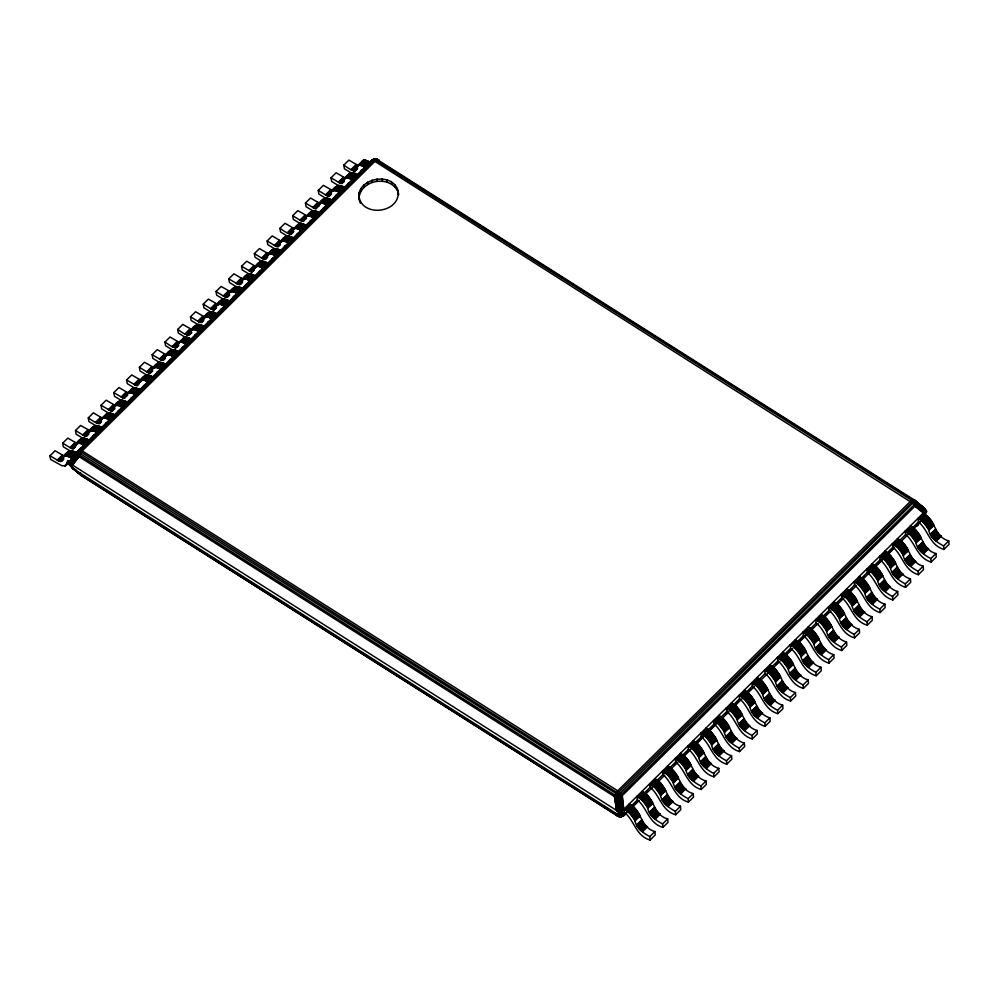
<?xml version="1.0" encoding="UTF-8"?>
<svg xmlns="http://www.w3.org/2000/svg" width="999" height="999" viewBox="0 0 999 999"><rect width="100%" height="100%" fill="white"/><g stroke="black" fill="none" stroke-linecap="round" stroke-linejoin="round"><path stroke-width="1.5" d="M619.13 816.57L623.226 816.008L624.762 814.772L624.3 812.824L621.94 814.01L621.74 816.558L617.045 815.634L81.768 475.824L69.343 464.66L71.079 460.239L78.359 450.449L371.678 160.402L374.662 158.991L378.846 160.015L374.35 159.028L371.128 160.876L372.964 159.49M621.74 816.558L620.217 816.67L619.917 814.185L616.683 810.564L615.933 796.777L619.005 793.83L619.08 791.832L912.936 501.261L914.709 500.249L925.461 509.552L926.622 511.8L924.787 515.347M360.377 203.147C349.613 178.272 397.327 168.307 398.564 194.755L397.177 188.411M359.303 199.163L359.24 192.67M398.251 192.395C398.951 213.112 362.637 217.407 358.978 196.803M626.985 812.574L623.089 816.083L618.556 816.383L618.768 814.347L621.94 814.01M71.553 466.521L69.343 464.66L71.079 464.547L78.909 449.962L82.23 450.874L617.744 790.833L622.215 795.704L623.826 809.277L621.016 814.073L621.89 816.483L624.762 814.772L623.863 813.211L622.926 816.158M925.673 511.076L926.535 510.926L913.673 499.637L915.758 501.835L914.984 506.143L622.215 795.704L617.557 796.777L79.421 455.132L78.034 455.294L71.079 464.547L72.69 465.159L78.971 456.605L78.746 454.12L80.931 450.187L373.701 160.627L373.901 159.503L376.298 158.991L914.709 500.249L912.749 499.762L910.514 501.273L617.744 790.833L614.485 796.578L616.683 810.564L614.485 796.578L78.971 456.605L77.335 452.572L78.909 449.962L71.591 459.528L74.388 456.693M622.215 795.704L623.401 809.752L620.004 794.992L620.342 793.044L915.234 500.736L913.111 503.471L914.984 506.143L923.338 513.049L926.622 511.8L912.749 499.762L375.112 159.041M156.169 375.449L156.88 372.39L158.804 372.028M232.829 299.625L233.529 296.578L235.452 296.216M335.027 198.539L335.739 195.492L338.311 195.329M347.802 185.901L348.514 182.854L350.437 182.492M372.44 159.815C375.661 158.204 380.644 159.316 375 161.301L82.23 450.874L78.971 456.605L72.178 464.872L78.034 455.294L79.795 449.887L372.565 160.315L375.212 158.966M914.322 500.324L912.749 499.762L915.546 502.347L914.185 504.807L621.415 794.38L620.829 796.228L622.464 811.138L619.23 796.59L617.02 794.105L80.17 453.596L77.41 452.847L78.034 455.294L71.641 464.672M70.479 463.673L69.256 463.786L78.909 449.962L77.41 452.847L78.446 452.46L80.17 453.596L77.472 453.921L69.343 464.66M359.565 195.042C363.998 179.083 389.76 175.974 397.49 190.784M915.546 502.347L925.399 511.913L915.621 504.657L914.185 504.807L915.758 501.835L913.673 499.637M106.206 414.585C107.792 411.238 112.288 413.549 114.535 414.96L109.428 420.017C107.168 418.593 102.685 416.296 101.099 419.642C101.423 428.621 90.597 419.018 88.274 417.882L93.382 412.824L102.098 418.044L96.99 423.101M182.854 338.773C184.44 335.427 188.948 337.737 191.184 339.148L186.076 344.205C183.828 342.782 179.333 340.472 177.747 343.831C178.084 352.797 167.258 343.206 164.935 342.07L170.042 337.013L179.458 342.507L174.35 347.565M297.839 225.05C299.425 221.703 303.921 224.013 306.169 225.424L301.061 230.482C298.801 229.058 294.318 226.748 292.732 230.107C293.057 239.086 282.23 229.483 279.907 228.346L285.015 223.289L294.443 228.783M361.713 161.875C363.299 158.516 367.807 160.827 370.042 162.25L364.935 167.295C362.687 165.884 358.191 163.574 356.606 166.92C356.943 175.899 346.104 166.309 343.793 165.16L348.901 160.115L358.316 165.609L353.209 170.667M71.079 460.239L77.647 451.386L79.795 449.887C78.921 450.899 76.786 454.07 78.609 454.707M919.829 522.065L916.77 525.886L918.343 523.276L917.532 523.076M917.656 524.725C920.091 518.706 915.146 529.545 919.729 522.19L913.448 529.17M80.02 448.576L82.155 447.839M92.795 435.951L94.293 435.114M105.569 423.314L107.705 422.565M118.344 410.676L120.479 409.94M131.119 398.039L132.617 397.202M143.893 385.402L146.666 384.865M169.443 360.127L171.578 359.39M182.218 347.49L184.353 346.753M194.992 334.865L197.128 334.116M207.78 322.227L209.266 321.391M220.554 309.59L222.04 308.753M246.104 284.315L248.227 283.579M258.878 271.678L261.014 270.941M271.653 259.041L273.152 258.204M284.428 246.403L285.926 245.567M297.202 233.778L299.338 233.029M309.977 221.141L310.914 220.342M322.752 208.504L324.887 207.767M361.076 170.592L363.211 169.855M192.233 329.87L182.817 324.375L177.71 329.433C180.457 331.231 191.221 340.159 190.797 330.594C193.331 325.174 199.276 322.415 203.958 326.511L198.851 331.568L194.48 329.62L191.146 330.145L197.215 324.55L192.208 329.583L197.927 324.425L192.932 329.47L198.651 324.425L193.669 329.483L199.45 324.525L194.48 329.62L200.399 324.775L195.429 329.882L201.411 325.162L196.466 330.282L202.485 325.662L197.44 330.744L203.222 326.061L198.139 331.131L203.958 326.511M915.883 503.184L914.185 504.807M625.536 813.136C623.913 816.208 620.092 817.819 617.045 815.634L616.583 813.698L72.64 468.331L81.768 475.824L617.732 815.971L620.217 816.67L618.768 814.347L616.583 813.698M917.432 524.787L916.77 525.886L919.729 522.102M619.08 791.832L614.485 796.578L617.557 796.777L621.415 794.38L619.23 796.59L621.016 814.073M70.205 464.51L77.472 453.921M72.065 458.991L78.359 450.449M917.332 525.412L919.942 521.903M77.335 452.572L70.217 461.738L78.034 451.123M81.369 474.063L80.894 475.062L87.338 478.546M102.16 418.519L106.431 414.061L101.361 419.043L107.792 412.999L102.785 418.032L108.491 412.874L103.509 417.919L109.216 412.874L104.246 417.932L110.015 412.987L105.045 418.069L110.964 413.224L106.006 418.331L111.988 413.611L107.03 418.731L113.062 414.11L108.004 419.193L113.786 414.51L108.716 419.58L114.535 414.96M295.929 226.761L298.064 224.525L292.994 229.508L299.425 223.464L294.418 228.496L300.137 223.339L295.142 228.384L300.861 223.339L295.879 228.396L301.648 223.439L296.678 228.534L302.597 223.689L297.64 228.796L303.621 224.063L298.664 229.196L304.695 224.575L299.638 229.658L305.419 224.975L300.349 230.045L306.169 225.424M49.95 455.781L55.057 450.736L64.473 456.231L59.366 461.288L49.95 455.781L50.587 459.44L62.138 465.834L65.759 465.559L67.77 460.564L71.566 461.476M70.504 451.148L63.362 446.803L62.725 443.156L67.832 438.099L77.248 443.593M84.003 438.948L76.136 434.178L75.499 430.519L80.607 425.462L90.747 431.143M101.049 405.244L106.169 400.187L115.584 405.694L110.464 410.739L101.049 405.244L101.698 408.903L108.829 413.236M113.824 392.607L118.943 387.55L128.359 393.057L123.239 398.114L113.824 392.607L114.473 396.266L122.328 401.049M126.598 379.97L131.718 374.912L141.134 380.419L136.014 385.477L126.598 379.97L127.248 383.628L134.39 387.974M147.165 375.337L140.022 370.991L139.373 367.332L144.493 362.287L154.633 367.969M152.16 354.695L157.268 349.65L166.683 355.144L161.576 360.202L152.16 354.695L152.797 358.354L160.652 363.137M198.976 325.237L191.121 320.454L190.484 316.795L195.592 311.738L205.007 317.245M211.039 312.15L203.896 307.817L203.259 304.158L208.366 299.101L218.506 304.795M223.813 299.513L216.671 295.18L216.034 291.521L221.141 286.463L231.281 292.158M228.808 278.883L233.916 273.826L243.331 279.333L238.224 284.39L228.808 278.883L229.445 282.542L237.3 287.325M241.583 266.246L246.691 261.201L256.106 266.696L250.999 271.753L241.583 266.246L242.22 269.905L249.363 274.25M262.849 262.05L254.995 257.267L254.358 253.609L259.465 248.564L268.881 254.058M267.133 240.984L272.24 235.926L280.956 241.146L275.849 246.204L267.133 240.984L267.782 244.63L275.637 249.413M301.186 224.151L293.331 219.368L292.682 215.709L297.802 210.652L307.942 216.333M305.457 203.072L310.577 198.014L319.992 203.521L314.872 208.566L305.457 203.072L306.106 206.731L313.961 211.513M326.024 198.426L318.881 194.093L318.231 190.434L323.351 185.377L333.491 191.071M331.019 177.797L336.126 172.74L345.542 178.247L340.434 183.304L331.019 177.797L331.656 181.456L339.51 186.239M57.218 460.202L62.325 455.144M62.725 443.156L69.992 447.564L75.1 442.507M75.499 430.519L82.767 434.927L87.875 429.87M95.542 422.29L100.649 417.245M108.317 409.652L113.424 404.607M121.091 397.028L126.199 391.97M133.866 384.39L138.973 379.333M139.373 367.332L146.641 371.753L151.748 366.695M159.415 359.116L164.523 354.058M172.19 346.478L177.298 341.421M184.965 333.841L190.072 328.783M190.484 316.795L197.74 321.203L202.859 316.159M203.259 304.158L210.514 308.566L215.634 303.521M216.034 291.521L223.289 295.941L228.409 290.884M236.076 283.304L241.184 278.246M248.851 270.667L253.958 265.609M254.358 253.609L261.626 258.029L266.733 252.972M274.4 245.392L279.508 240.334M287.175 232.755L292.282 227.697M292.682 215.709L299.95 220.117L305.057 215.072M312.724 207.48L317.832 202.435M318.231 190.434L325.499 194.855L330.607 189.798M338.274 182.218L343.381 177.16M351.049 169.58L356.156 164.523M57.855 460.589L62.962 455.544M69.992 447.564L70.629 447.964L75.737 442.907M82.767 434.927L83.404 435.327L88.511 430.269M96.179 422.689L101.286 417.632M108.953 410.052L114.061 404.995M121.728 397.415L126.848 392.357M134.503 384.777L139.623 379.72M146.641 371.753L147.278 372.14L152.397 367.095M160.052 359.503L165.172 354.458M172.839 346.878L177.947 341.82M185.614 334.24L190.722 329.183M197.74 321.203L198.389 321.603L203.496 316.546M210.514 308.566L211.164 308.966L216.271 303.908M223.289 295.941L223.938 296.328L229.046 291.271M236.713 283.691L241.82 278.634M249.488 271.054L254.595 266.009M261.626 258.029L262.262 258.416L267.37 253.371M275.037 245.791L280.145 240.734M287.812 233.154L292.919 228.097M299.95 220.117L300.587 220.517L305.694 215.459M313.361 207.879L318.481 202.822M325.499 194.855L326.136 195.242L331.256 190.185M338.911 182.605L344.031 177.547M351.698 169.967L356.805 164.922M58.666 461.014L63.774 455.956M70.629 447.964L71.441 448.376L76.548 443.319M83.404 435.327L84.216 435.739L89.323 430.681M109.765 410.464L114.873 405.407M122.54 397.827L127.647 392.782M135.315 385.189L140.422 380.144M147.278 372.14L148.089 372.565L153.197 367.507M160.864 359.927L165.971 354.87M173.639 347.29L178.746 342.232M186.413 334.653L191.533 329.595M198.389 321.603L199.188 322.015L204.308 316.958M211.164 308.966L211.963 309.378L217.083 304.32M223.938 296.328L224.75 296.74L229.857 291.696M237.525 284.103L242.632 279.058M250.299 271.478L255.407 266.421M262.262 258.416L263.074 258.841L268.182 253.783M288.624 233.566L293.731 228.509M300.587 220.517L301.398 220.929L306.506 215.871M314.173 208.292L319.28 203.234M326.136 195.242L326.948 195.654L332.055 190.609M339.722 183.017L344.83 177.972M352.497 170.392L357.605 165.335M180.819 340.796L177.747 343.831L184.44 337.187L179.433 342.22L185.152 337.063L180.157 342.108L185.876 337.063L180.894 342.12L186.676 337.163L181.706 342.245L187.612 337.412L182.655 342.52L188.636 337.787L183.691 342.919L189.71 338.299L184.665 343.381L190.447 338.698L185.364 343.768L191.184 339.148M358.653 164.897L356.606 166.92L363.299 160.29L358.291 165.31L364.011 160.152L359.016 165.21L364.735 160.152L359.752 165.222L365.522 160.265L360.564 165.347L366.471 160.514L361.513 165.609L367.495 160.889L362.55 166.009L368.569 161.401L363.524 166.483L369.305 161.801L364.223 166.87L370.042 162.25M71.441 448.376L72.14 448.651L76.224 444.605M84.216 435.739L84.915 436.014L89.011 431.968M97.69 423.376L102.797 418.331M148.089 372.565L148.801 372.839L151.86 369.805M187.125 334.927L191.209 330.881M199.188 322.015L199.9 322.29L203.983 318.244M211.963 309.378L212.675 309.653L217.782 304.608M224.75 296.74L225.449 297.028L230.557 291.97M263.074 258.841L263.773 259.116L267.869 255.07M275.849 246.204L276.548 246.478L281.656 241.421M289.323 233.841L293.419 229.795M301.398 220.929L302.098 221.204L307.217 216.146M326.948 195.654L327.647 195.929L330.719 192.907M59.366 461.288L63.162 458.441M72.14 448.651L75.936 445.804M84.915 436.014L89.735 432.155M98.414 423.564L101.486 420.529M110.464 410.739L114.261 407.892M123.239 398.114L127.035 395.267M136.014 385.477L141.858 380.607M148.801 372.839L152.585 369.992M161.576 360.202L165.359 357.355M175.075 347.752L178.134 344.717M187.849 335.115L190.909 332.08M199.9 322.29L204.708 318.431M212.675 309.653L216.458 306.805M225.449 297.028L229.246 294.181M238.224 284.39L242.02 281.543M250.999 271.753L253.771 269.917M263.773 259.116L268.594 255.257M276.548 246.478L280.344 243.631M290.047 234.028L293.119 230.994M302.098 221.204L305.894 218.356M314.872 208.566L319.692 204.708M327.647 195.929L331.443 193.094M340.434 183.304L344.218 180.457M353.933 170.854L356.993 167.82M60.09 461.476L63.749 458.491M72.865 448.838L75.499 446.865M85.639 436.201L88.274 434.228M99.001 423.613L101.049 421.603M111.189 410.926L114.848 407.954M123.963 398.289L127.622 395.317M136.751 385.664L139.373 383.691M149.525 373.027L152.148 371.054M162.3 360.389L164.935 358.416M175.662 347.802L178.721 344.767M188.436 335.164L191.496 332.13M200.624 322.477L203.259 320.517M213.399 309.84L216.034 307.879M226.174 297.202L228.808 295.242M238.948 284.578L242.607 281.593M251.723 271.94L254.358 269.967M264.498 259.303L267.133 257.33M277.272 246.666L279.907 244.693M290.647 234.078L293.706 231.044M302.822 221.391L306.481 218.419M315.597 208.754L319.255 205.782M328.384 196.116L331.006 194.156M341.159 183.491L343.781 181.518M354.52 170.904L357.58 167.869M60.677 461.526L63.237 459.453M86.226 436.251L88.786 434.178M99.513 423.564L101.561 421.541M111.788 410.989L114.336 408.903M150.112 373.077L152.66 371.004M162.887 360.439L165.434 358.366M201.211 322.527L203.759 320.454M213.986 309.902L216.546 307.817M226.761 297.265L229.32 295.18M239.535 284.628L242.095 282.542M265.085 259.353L267.645 257.28M277.859 246.716L280.419 244.643M291.146 234.028L293.194 232.005M328.971 196.179L331.518 194.093M341.745 183.541L344.293 181.456M355.032 170.841L357.068 168.831M61.189 461.476L63.686 459.265M112.288 410.926L114.785 408.716M176.623 347.565L178.671 345.542M189.748 334.603L191.783 332.58M227.273 297.202L229.77 294.992M240.047 284.565L242.545 282.355M291.608 233.841L293.644 231.818M355.482 170.654L357.53 168.631M156.668 372.764L158.716 370.741M233.329 296.953L235.364 294.93M335.527 195.866L337.575 193.843M76.211 452.872L70.38 457.492L75.462 452.422L69.68 457.105L74.738 452.023L68.706 456.643L73.664 451.511L67.682 456.243L72.64 451.136L66.721 455.969L71.691 450.886L65.922 455.844L70.892 450.774L65.185 455.831L70.167 450.786L64.46 455.931L69.468 450.911L63.399 456.506L66.721 455.969L71.091 457.929L76.211 452.872C69.88 447.102 62.65 454.957 61.651 461.276M88.986 440.234L83.154 444.855L88.237 439.785L82.455 444.468L87.512 439.385L81.481 444.006L86.438 438.873L80.457 443.606L85.415 438.499L79.495 443.331L84.465 438.249L78.696 443.206L83.666 438.149L77.959 443.194L82.942 438.149L77.235 443.306L82.243 438.274L76.174 443.868C78.659 438.524 84.515 436.376 88.986 440.234L83.866 445.292C78.521 440.397 75.4 445.005 73.451 448.888M86.738 436.201C87.537 431.106 92.058 428.559 96.653 432.654L101.761 427.597L103.009 428.396M127.31 402.322L121.491 406.943L126.561 401.873L120.779 406.556L125.837 401.473L119.818 406.094L124.763 400.974L118.781 405.694L123.739 400.587L117.82 405.432L122.79 400.349L117.02 405.307L122.003 400.237L116.284 405.282L121.279 400.237L115.559 405.394L120.567 400.374L114.498 405.969C116.995 400.611 122.84 398.476 127.31 402.322L122.203 407.38C118.344 403.971 112.55 404.857 112.75 410.739M152.859 377.06L147.04 381.68L152.123 376.611L146.341 381.293L151.386 376.211L145.367 380.819L150.312 375.699L144.331 380.419L149.288 375.324L143.381 380.157L148.339 375.075L142.57 380.032L147.552 374.962L141.833 380.007L146.828 374.962L141.109 380.119L146.116 375.1L140.047 380.694C142.545 375.337 148.389 373.201 152.859 377.06L147.752 382.105C142.395 377.21 139.273 381.83 137.338 385.714M150.624 373.014C151.411 367.932 155.944 365.384 160.527 369.468L165.634 364.423L166.883 365.209M178.409 351.785L172.59 356.406L177.672 351.336L171.89 356.019L176.935 350.936L170.916 355.557L175.861 350.424L169.88 355.157L174.837 350.05L168.931 354.882L173.888 349.8L168.119 354.757L173.102 349.687L167.382 354.745L172.377 349.7L166.658 354.845L171.666 349.825L165.597 355.419C168.094 350.075 173.938 347.927 178.409 351.785L173.302 356.843C168.719 352.747 164.198 355.294 163.399 360.389M216.733 313.873L210.914 318.494L215.996 313.424L210.215 318.107L215.26 313.024L209.241 317.645L214.186 312.525L208.217 317.245L213.174 312.138L207.255 316.983L212.225 311.9L206.443 316.845L211.426 311.788L205.707 316.833L210.702 311.788L204.982 316.945L209.99 311.913L203.921 317.507C206.418 312.163 212.263 310.027 216.733 313.873L211.626 318.931C207.043 314.847 202.522 317.382 201.723 322.477M229.508 301.236L223.689 305.856L228.771 300.786L222.989 305.469L228.047 300.387L222.015 305.007L226.96 299.887L220.991 304.608L225.949 299.5L220.03 304.345L225 299.263L219.218 304.22L224.201 299.151L218.481 304.195L223.476 299.151L217.757 304.308L222.765 299.275L216.696 304.882C219.193 299.525 225.037 297.39 229.508 301.236L224.4 306.293C219.817 302.21 215.297 304.745 214.498 309.84M227.722 297.015C227.535 291.134 233.316 290.247 237.175 293.656L242.295 288.599L243.544 289.398M255.07 275.974L249.238 280.594L254.32 275.524L248.539 280.207L253.596 275.125L247.565 279.732L252.51 274.613L246.541 279.333L251.498 274.238L245.579 279.071L250.549 273.988L244.78 278.946L249.75 273.876L244.043 278.921L249.026 273.876L243.319 279.033L248.326 274.013L242.245 279.608C244.743 274.25 250.599 272.115 255.07 275.974L249.95 281.019C246.091 277.61 240.309 278.509 240.497 284.378M267.844 263.336L262.013 267.957L267.095 262.887L261.313 267.57L266.371 262.487L260.339 267.095L265.297 261.975L259.315 266.708L264.273 261.601L258.354 266.433L263.324 261.351L257.555 266.308L262.525 261.238L256.818 266.296L261.8 261.238L256.094 266.396L261.101 261.376L255.032 266.97C257.517 261.613 263.374 259.478 267.844 263.336L262.725 268.381C257.38 263.499 254.258 268.107 252.31 271.99M280.619 250.699L274.787 255.319L279.87 250.25L274.088 254.932L279.146 249.85L273.114 254.47L278.072 249.338L272.09 254.071L277.048 248.963L271.129 253.796L276.099 248.714L270.329 253.671L275.299 248.601L269.593 253.659L274.575 248.614L268.868 253.758L273.876 248.739L267.807 254.333L271.129 253.796L275.512 255.756L280.619 250.699C273.788 244.58 267.52 253.684 265.597 259.303M293.394 238.062L287.575 242.682L292.645 237.612L286.863 242.295L291.92 237.213L285.889 241.833L290.846 236.701L284.865 241.433L289.822 236.326L283.903 241.159L288.873 236.076L283.104 241.034L288.074 235.976L282.367 241.021L287.35 235.976L281.643 241.134L286.651 236.101L280.582 241.696C283.067 236.351 288.923 234.203 293.394 238.062L288.286 243.119C283.691 239.023 279.171 241.571 278.371 246.666M331.718 200.15L325.899 204.77L330.981 199.7L325.199 204.383L330.244 199.3L324.225 203.921L329.171 198.801L323.189 203.521L328.147 198.414L322.24 203.259L327.197 198.177L321.428 203.134L326.411 198.064L320.691 203.109L325.686 198.064L319.967 203.222L324.975 198.189L318.906 203.796C321.403 198.439 327.247 196.303 331.718 200.15L326.611 205.207C321.253 200.312 318.132 204.932 316.196 208.816M329.47 196.116C330.269 191.021 334.802 188.486 339.385 192.57L344.493 187.512L345.741 188.312M66.933 463.049L68.968 461.026M64.635 466.021L70.829 459.852M65.235 465.846L70.629 460.514M65.759 465.559L71.329 460.064L69.743 460.964M623.826 809.277L923.338 513.049M630.469 804.732L625.362 809.789L624.113 809.003L624.587 812.549C634.465 820.404 635.714 835.888 650.099 840.034L655.207 834.977L654.907 831.543C640.109 827.547 641.982 809.927 629.22 803.945M643.244 792.095L638.136 797.152L636.887 796.365L637.362 799.912C647.24 807.766 648.488 823.251 662.874 827.397L667.981 822.352L667.682 818.905C652.884 814.909 654.757 797.289 641.995 791.308M656.018 779.47L650.911 784.515L649.662 783.728L650.137 787.274C660.014 795.129 661.263 810.614 675.649 814.759L680.769 809.714L680.456 806.268C665.659 802.272 667.532 784.652 654.77 778.671M668.793 766.832L663.686 771.877L662.437 771.091L662.911 774.637C672.789 782.504 674.038 797.976 688.423 802.135L693.543 797.077L693.231 793.631C678.433 789.635 680.307 772.027 667.544 766.033M681.568 754.195L676.46 759.252L675.212 758.453L675.686 762.012C685.564 769.867 686.812 785.339 701.198 789.497L706.318 784.44L706.006 780.993C691.221 776.997 693.081 759.39 680.319 753.396M694.342 741.558L689.235 746.615L687.986 745.816L688.461 749.375C698.338 757.23 699.587 772.702 713.985 776.86L719.093 771.802L718.781 768.356C703.995 764.372 705.856 746.753 693.094 740.759M707.117 728.92L702.01 733.978L700.761 733.179L701.236 736.738C711.113 744.592 712.362 760.064 726.76 764.223L731.867 759.165L731.555 755.719C716.77 751.735 718.643 734.115 705.868 728.134M719.892 716.283L714.784 721.34L713.536 720.541L714.01 724.1C723.9 731.955 725.137 747.439 739.535 751.585L744.642 746.528L744.33 743.094C729.545 739.098 731.418 721.478 718.643 715.496M732.667 703.646L727.559 708.703L726.31 707.916L726.785 711.463C736.675 719.317 737.911 734.802 752.309 738.948L757.417 733.89L757.105 730.456C742.319 726.46 744.193 708.84 731.418 702.859M745.454 691.008L740.334 696.066L739.085 695.279L739.56 698.825C749.45 706.68 750.686 722.165 765.084 726.31L770.192 721.266L769.892 717.819C755.094 713.823 756.967 696.203 744.193 690.222M758.229 678.383L753.109 683.428L751.86 682.642L752.334 686.188C762.225 694.043 763.461 709.527 777.859 713.673L782.966 708.628L782.667 705.182C767.869 701.186 769.742 683.566 756.98 677.584M771.003 665.746L765.883 670.791L764.635 670.004L765.109 673.551C774.999 681.418 776.235 696.89 790.634 701.048L795.741 695.991L795.441 692.544C780.644 688.548 782.517 670.941 769.754 664.947M783.778 653.109L778.671 658.166L777.409 657.367L777.884 660.926C787.774 668.781 789.01 684.253 803.408 688.411L808.516 683.353L808.216 679.907C793.418 675.911 795.291 658.304 782.529 652.31M796.553 640.471L791.445 645.529L790.197 644.73L790.659 648.289C800.549 656.143 801.785 671.615 816.183 675.774L821.29 670.716L820.991 667.27C806.193 663.286 808.066 645.666 795.304 639.672M809.327 627.834L804.22 632.891L802.971 632.092L803.446 635.651C813.323 643.506 814.56 658.978 828.958 663.136L834.065 658.079L833.765 654.632C818.968 650.649 820.841 633.029 808.079 627.047M822.102 615.197L816.995 620.254L815.746 619.455L816.22 623.014C826.098 630.869 827.347 646.353 841.732 650.499L846.84 645.441L846.54 642.007C831.742 638.011 833.616 620.391 820.853 614.41M834.877 602.559L829.769 607.617L828.521 606.83L828.995 610.377C838.873 618.231 840.122 633.716 854.507 637.861L859.627 632.804L859.315 629.37C844.517 625.374 846.39 607.754 833.628 601.773M847.651 589.922L842.544 594.979L841.295 594.193L841.77 597.739C851.648 605.594 852.896 621.078 867.282 625.224L872.402 620.179L872.09 616.733C857.292 612.737 859.165 595.117 846.403 589.135M860.426 577.297L855.319 582.342L854.07 581.555L854.545 585.102C864.422 592.956 865.671 608.441 880.057 612.587L885.176 607.542L884.864 604.095C870.079 600.099 871.94 582.479 859.177 576.498M873.201 564.66L868.094 569.705L866.845 568.918L867.319 572.464C877.197 580.332 878.446 595.804 892.831 599.962L897.951 594.904L897.639 591.458C882.854 587.462 884.714 569.855 871.952 563.861M885.976 552.022L880.868 557.08L879.62 556.281L880.094 559.84C889.972 567.694 891.22 583.166 905.618 587.325L910.726 582.267L910.414 578.821C895.628 574.825 897.489 557.217 884.727 551.223M898.75 539.385L893.643 544.443L892.394 543.643L892.869 547.202C902.759 555.057 903.995 570.529 918.393 574.687L923.501 569.63L923.188 566.183C908.403 562.2 910.276 544.58 897.502 538.586M911.525 526.748L906.418 531.805L905.169 531.006L905.643 534.565C915.534 542.42 916.77 557.892 931.168 562.05L936.275 556.992L935.963 553.546C921.178 549.562 923.051 531.943 910.276 525.961M924.312 514.11L919.192 519.168L917.944 518.369L918.418 521.928C928.308 529.782 929.545 545.267 943.943 549.413L949.05 544.355L948.738 540.921C933.953 536.925 935.826 519.305 923.051 513.324M630.956 806.243L637.612 799.662M644.268 793.081L650.923 786.5M656.468 781.006L664.235 773.326M669.78 767.844L676.435 761.263M681.98 755.768L688.636 749.188M695.292 742.607L701.947 736.026M707.504 730.544L715.259 722.864M720.816 717.369L727.472 710.789M733.016 705.306L739.672 698.726M745.217 693.231L752.984 685.551M758.528 680.069L765.184 673.488M771.84 666.907L778.496 660.327M785.152 653.746L790.696 648.251M797.352 641.67L804.008 635.089M810.664 628.508L816.208 623.014M822.864 616.433L829.52 609.852M835.064 604.37L842.831 596.69M848.376 591.208L855.032 584.615M860.576 579.133L868.343 571.453M873.888 565.971L880.544 559.39M886.088 553.896L893.855 546.216M899.4 540.734L906.056 534.153M912.711 527.572L918.268 522.077M634.402 804.37L636.625 802.185M645.491 793.418L647.702 791.22M674.3 764.909L676.523 762.724M684.278 755.044L689.809 749.575M696.465 742.994L703.109 736.413M708.653 730.931L715.309 724.362M725.274 714.497L727.497 712.299M735.252 704.632L738.573 701.348M747.439 692.569L750.761 689.285M776.26 664.073L778.471 661.887M786.225 654.208L791.77 648.726M798.413 642.157L805.069 635.576M826.123 614.747L830.556 610.364M837.212 603.796L841.645 599.412M849.4 591.733L852.721 588.448M862.699 578.583L864.909 576.386M877.097 564.335L881.53 559.952M887.075 554.47L893.73 547.889M632.517 807.092L639.173 800.524M644.705 795.042L652.472 787.374M658.004 781.892L664.66 775.311M670.754 769.218L677.959 762.162M683.503 756.68L690.696 749.487M696.79 743.531L703.995 736.325M708.428 731.942L716.196 724.275M722.289 718.318L728.933 711.738M734.477 706.256L742.232 698.588M747.215 693.581L754.42 686.525M759.964 681.043L767.719 673.376M773.263 667.894L779.907 661.326M785.451 655.844L792.657 648.638M798.201 643.169L805.956 635.489M811.5 630.007L818.144 623.438M824.237 617.482L830.893 610.901M836.425 605.419L844.192 597.752M849.175 592.744L856.38 585.689M862.474 579.595L869.679 572.539M875.211 567.057L882.417 559.865M887.412 554.994L894.605 547.802M900.711 541.845L907.904 534.652M635.114 820.903L640.222 815.846L634.702 819.967C636.101 828.046 643.069 832.979 649.8 836.588L650.099 840.034M647.889 808.266L653.009 803.208L647.477 807.329C648.875 815.409 655.844 820.341 662.574 823.963L662.874 827.397M660.664 795.629L665.784 790.571L660.252 794.692C661.65 802.771 668.618 807.704 675.349 811.325L675.649 814.759M673.438 782.991L678.558 777.934L673.026 782.055C674.425 790.134 681.393 795.067 688.124 798.688L688.423 802.135M686.226 770.354L691.333 765.296L685.801 769.417C687.2 777.509 694.168 782.429 700.898 786.051L701.198 789.497M699 757.717L704.108 752.659L698.576 756.78C699.987 764.872 706.942 769.792 713.673 773.413L713.985 776.86M711.775 745.079L716.882 740.034L711.35 744.143C712.762 752.235 719.717 757.155 726.448 760.776L726.76 764.223M724.55 732.442L729.657 727.397L724.125 731.505C725.536 739.597 732.492 744.53 739.223 748.139L739.535 751.585M737.324 719.804L742.432 714.76L736.9 718.868C738.311 726.96 745.266 731.892 751.997 735.501L752.309 738.948M750.099 707.18L755.207 702.122L749.675 706.243C751.086 714.322 758.041 719.255 764.772 722.876L765.084 726.31M762.874 694.542L767.981 689.485L762.449 693.606C763.86 701.685 770.828 706.618 777.547 710.239L777.859 713.673M775.649 681.905L780.756 676.847L775.224 680.968C776.635 689.048 783.603 693.98 790.321 697.602L790.634 701.048M788.423 669.268L793.531 664.21L787.999 668.331C789.41 676.423 796.378 681.343 803.096 684.964L803.408 688.411M801.198 656.63L806.305 651.573L800.773 655.694C802.185 663.786 809.153 668.706 815.883 672.327L816.183 675.774M813.973 643.993L819.08 638.935L813.561 643.056C814.959 651.148 821.927 656.068 828.658 659.69L828.958 663.136M826.747 631.356L831.855 626.311L826.335 630.419C827.734 638.511 834.702 643.443 841.433 647.052L841.732 650.499M839.522 618.718L844.642 613.673L839.11 617.782C840.509 625.874 847.477 630.806 854.207 634.415L854.507 637.861M852.297 606.093L857.417 601.036L851.885 605.157C853.283 613.236 860.251 618.169 866.982 621.79L867.282 625.224M865.072 593.456L870.191 588.399L864.659 592.519C866.058 600.599 873.026 605.531 879.757 609.153L880.057 612.587M877.859 580.819L882.966 575.761L877.434 579.882C878.845 587.961 885.801 592.894 892.532 596.515L892.831 599.962M890.633 568.181L895.741 563.124L890.209 567.245C891.62 575.337 898.576 580.257 905.306 583.878L905.618 587.325M903.408 555.544L908.516 550.486L902.984 554.607C904.395 562.699 911.35 567.619 918.081 571.241L918.393 574.687M916.183 542.907L921.29 537.849L915.758 541.97C917.169 550.062 924.125 554.982 930.856 558.603L931.168 562.05M928.958 530.269L934.065 525.224L928.533 529.333C929.944 537.425 936.9 542.357 943.63 545.966L943.943 549.413M636.538 824.912L641.645 819.854M649.313 812.274L654.432 807.217M662.087 799.637L667.207 794.58M674.862 787L679.982 781.942M687.637 774.362L692.757 769.305M700.424 761.725L705.531 756.68M713.199 749.088L718.306 744.043M725.973 736.463L731.081 731.405M738.748 723.825L743.855 718.768M751.523 711.188L756.63 706.131M764.297 698.551L769.405 693.493M777.072 685.913L782.18 680.856M789.847 673.276L794.954 668.219M802.622 660.639L807.729 655.594M815.396 648.001L820.504 642.956M828.171 635.376L833.278 630.319M840.946 622.739L846.066 617.682M853.72 610.102L858.84 605.044M866.495 597.464L871.615 592.407M879.282 584.827L884.39 579.77M892.057 572.19L897.164 567.132M904.832 559.552L909.939 554.507M917.606 546.915L922.714 541.87M930.381 534.29L935.489 529.233M636.763 825.461L641.87 820.404M649.537 812.824L654.645 807.766M662.312 800.187L667.419 795.129M675.087 787.549L680.194 782.492M687.861 774.912L692.969 769.854M700.636 762.274L705.744 757.217M713.411 749.637L718.518 744.592M726.186 737L731.305 731.955M738.96 724.375L744.08 719.317M751.735 711.738L756.855 706.68M764.51 699.1L769.63 694.043M777.297 686.463L782.404 681.405M790.072 673.826L795.179 668.768M802.846 661.188L807.954 656.131M815.621 648.551L820.728 643.506M828.396 635.913L833.503 630.869M841.17 623.289L846.278 618.231M853.945 610.651L859.053 605.594M866.72 598.014L871.827 592.956M879.495 585.377L884.602 580.319M892.269 572.739L897.377 567.682M905.044 560.102L910.151 555.044M917.819 547.464L922.939 542.42M930.593 534.827L935.713 529.782M637.037 826.023L642.145 820.966M649.812 813.386L654.919 808.328M662.587 800.748L667.694 795.704M675.361 788.111L680.469 783.066M688.136 775.486L693.244 770.429M700.911 762.849L706.031 757.791M713.686 750.212L718.805 745.154M726.46 737.574L731.58 732.517M739.248 724.937L744.355 719.879M752.022 712.299L757.13 707.242M764.797 699.662L769.904 694.617M777.572 687.025L782.679 681.98M790.346 674.4L795.454 669.342M803.121 661.763L808.228 656.705M815.896 649.125L821.003 644.068M828.671 636.488L833.778 631.43M841.445 623.851L846.553 618.793M854.22 611.213L859.327 606.156M866.995 598.576L872.102 593.531M879.769 585.938L884.889 580.894M892.544 573.314L897.664 568.256M905.319 560.676L910.439 555.619M918.093 548.039L923.213 542.981M930.881 535.402L935.988 530.344M637.537 826.885L642.644 821.827M650.312 814.247L655.419 809.19M663.086 801.61L668.194 796.553M675.861 788.973L680.981 783.915M688.636 776.335L693.756 771.278M701.41 763.698L706.53 758.653M714.185 751.061L719.305 746.016M726.972 738.436L732.08 733.378M739.747 725.798L744.854 720.741M752.522 713.161L757.629 708.104M765.296 700.524L770.404 695.466M778.071 687.886L783.179 682.829M790.846 675.249L795.953 670.192M803.621 662.612L808.728 657.567M816.395 649.974L821.503 644.929M829.17 637.35L834.277 632.292M841.945 624.712L847.052 619.655M854.719 612.075L859.827 607.017M867.494 599.437L872.614 594.38M880.269 586.8L885.389 581.743M893.044 574.163L898.163 569.105M905.831 561.525L910.938 556.48M918.605 548.888L923.713 543.843M931.38 536.263L936.488 531.206M638.136 827.734L643.244 822.689M650.911 815.097L656.018 810.052M663.686 802.472L668.793 797.414M676.46 789.834L681.568 784.777M689.235 777.197L694.342 772.14M702.01 764.56L707.117 759.502M714.784 751.922L719.892 746.865M727.559 739.285L732.667 734.228M740.334 726.648L745.454 721.603M753.109 714.01L758.229 708.965M765.883 701.373L771.003 696.328M778.658 688.748L783.778 683.691M791.445 676.111L796.553 671.053M804.22 663.473L809.327 658.416M816.995 650.836L822.102 645.779M829.769 638.199L834.877 633.141M842.544 625.561L847.651 620.504M855.319 612.924L860.426 607.879M868.094 600.287L873.201 595.242M880.868 587.662L885.976 582.604M893.643 575.024L898.75 569.967M906.418 562.387L911.525 557.33M919.192 549.75L924.3 544.692M931.967 537.112L937.087 532.055M638.748 828.508L643.868 823.451M651.523 815.871L656.643 810.826M664.31 803.233L669.417 798.189M677.085 790.609L682.192 785.551M689.859 777.971L694.967 772.914M702.634 765.334L707.742 760.276M715.409 752.697L720.516 747.639M728.184 740.059L733.291 735.002M740.958 727.422L746.066 722.364M753.733 714.784L758.84 709.74M766.508 702.147L771.615 697.102M779.282 689.522L784.39 684.465M792.057 676.885L797.165 671.827M804.832 664.248L809.939 659.19M817.607 651.61L822.726 646.553M830.381 638.973L835.501 633.915M843.156 626.336L848.276 621.278M855.943 613.698L861.051 608.653M868.718 601.061L873.825 596.016M881.493 588.436L886.6 583.379M894.267 575.799L899.375 570.741M907.042 563.161L912.149 558.104M919.817 550.524L924.924 545.466M932.591 537.887L937.699 532.829M639.435 829.257L644.542 824.212M652.21 816.633L657.317 811.575M664.984 803.995L670.092 798.938M677.759 791.358L682.866 786.3M690.534 778.721L695.654 773.663M703.308 766.083L708.428 761.026M716.083 753.446L721.203 748.388M728.858 740.808L733.978 735.764M741.645 728.171L746.753 723.126M754.42 715.546L759.527 710.489M767.195 702.909L772.302 697.851M779.969 690.272L785.077 685.214M792.744 677.634L797.851 672.577M805.519 664.997L810.626 659.939M818.293 652.359L823.401 647.302M831.068 639.722L836.175 634.677M843.843 627.085L848.95 622.04M856.618 614.46L861.725 609.402M869.392 601.823L874.5 596.765M882.167 589.185L887.287 584.128M894.942 576.548L900.062 571.49M907.716 563.911L912.836 558.853M920.504 551.273L925.611 546.216M933.278 538.636L938.386 533.591M640.234 830.044L645.354 824.999M653.021 817.419L658.129 812.362M665.796 804.782L670.903 799.724M678.571 792.145L683.678 787.087M691.345 779.507L696.453 774.45M704.12 766.87L709.228 761.812M716.895 754.233L722.002 749.175M729.67 741.595L734.777 736.55M742.444 728.958L747.552 723.913M755.219 716.333L760.326 711.276M767.994 703.696L773.101 698.638M780.768 691.058L785.876 686.001M793.543 678.421L798.663 673.363M806.318 665.784L811.438 660.726M819.093 653.146L824.212 648.089M831.88 640.509L836.987 635.451M844.654 627.872L849.762 622.827M857.429 615.234L862.537 610.189M870.204 602.609L875.311 597.552M882.979 589.972L888.086 584.914M895.753 577.335L900.861 572.277M908.528 564.697L913.635 559.64M921.303 552.06L926.41 547.002M934.077 539.423L939.185 534.365M640.996 830.693L646.103 825.649M653.771 818.056L658.878 813.011M666.545 805.431L671.653 800.374M679.32 792.794L684.427 787.736M692.095 780.157L697.202 775.099M704.869 767.519L709.977 762.462M717.644 754.882L722.764 749.824M730.419 742.245L735.539 737.187M743.194 729.607L748.313 724.562M755.968 716.97L761.088 711.925M768.755 704.345L773.863 699.288M781.53 691.708L786.638 686.65M794.305 679.07L799.412 674.013M807.08 666.433L812.187 661.375M819.854 653.796L824.962 648.738M832.629 641.158L837.736 636.101M845.404 628.521L850.511 623.476M858.178 615.884L863.286 610.839M870.953 603.259L876.061 598.201M883.728 590.621L888.835 585.564M896.503 577.984L901.61 572.927M909.277 565.347L914.397 560.289M922.052 552.709L927.172 547.652M934.827 540.072L939.947 535.014M641.833 831.33L646.94 826.273M654.607 818.693L659.715 813.636M667.382 806.056L672.489 800.998M680.157 793.418L685.264 788.361M692.931 780.781L698.039 775.724M705.706 768.144L710.813 763.099M718.481 755.506L723.588 750.461M731.256 742.881L736.375 737.824M744.03 730.244L749.15 725.187M756.805 717.607L761.925 712.549M769.592 704.969L774.7 699.912M782.367 692.332L787.474 687.275M795.142 679.695L800.249 674.637M807.916 667.057L813.024 662.012M820.691 654.42L825.798 649.375M833.466 641.795L838.573 636.738M846.24 629.158L851.348 624.1M859.015 616.52L864.123 611.463M871.79 603.883L876.897 598.826M884.565 591.246L889.672 586.188M897.339 578.608L902.447 573.551M910.114 565.971L915.234 560.926M922.889 553.334L928.009 548.289M935.663 540.709L940.783 535.651M642.482 831.755L647.589 826.697M655.257 819.118L660.364 814.06M668.031 806.48L673.139 801.423M680.806 793.843L685.913 788.785M693.581 781.206L698.688 776.148M706.355 768.568L711.463 763.511M719.13 755.931L724.238 750.886M731.905 743.293L737.012 738.249M744.68 730.669L749.787 725.611M757.454 718.031L762.562 712.974M770.229 705.394L775.336 700.336M783.004 692.757L788.111 687.699M795.778 680.119L800.898 675.062M808.553 667.482L813.673 662.424M821.328 654.845L826.448 649.8M834.115 642.207L839.222 637.162M846.89 629.582L851.997 624.525M859.664 616.945L864.772 611.888M872.439 604.308L877.547 599.25M885.214 591.67L890.321 586.613M897.989 579.033L903.096 573.975M910.763 566.396L915.871 561.338M923.538 553.758L928.645 548.713M936.313 541.121L941.42 536.076M649.8 836.588L654.907 831.543M662.574 823.963L667.682 818.905M675.349 811.325L680.456 806.268M688.124 798.688L693.231 793.631M700.898 786.051L706.006 780.993M713.673 773.413L718.781 768.356M726.448 760.776L731.555 755.719M739.223 748.139L744.33 743.094M751.997 735.501L757.105 730.456M764.772 722.876L769.892 717.819M777.547 710.239L782.667 705.182M790.321 697.602L795.441 692.544M803.096 684.964L808.216 679.907M815.883 672.327L820.991 667.27M828.658 659.69L833.765 654.632M841.433 647.052L846.54 642.007M854.207 634.415L859.315 629.37M866.982 621.79L872.09 616.733M879.757 609.153L884.864 604.095M892.532 596.515L897.639 591.458M905.306 583.878L910.414 578.821M918.081 571.241L923.188 566.183M930.856 558.603L935.963 553.546M943.63 545.966L948.738 540.921M619.917 814.185L617.557 796.777L615.684 793.568L619.03 796.303L621.415 794.38M917.819 524.637L918.343 523.276L917.432 523.426M371.678 160.402L373.189 159.415L371.678 160.402L373.701 160.627L376.948 159.178L378.846 160.015M138.923 390.609L134.266 394.318C128.796 389.647 126.723 395.179 124.563 398.351M622.702 816.22L624.213 815.246L620.491 816.645M624.213 815.246L618.543 816.395L617.145 813.998L617.045 815.634L618.943 816.47L617.732 815.971M82.455 475.112L80.832 474.775L80.245 472.627L80.594 473.451M623.326 815.334L621.865 816.208M78.172 451.211L79.982 451.348L619.005 793.83L620.342 793.044L615.933 796.777L617.332 811.138M79.108 451.073L80.931 450.187M342.257 183.479C344.131 176.91 351.66 168.519 358.516 175.674M79.233 452.697L81.131 452.135L78.796 451.186M374.001 159.166L374.15 159.091M621.415 816.608L622.814 813.773L623.451 815.833L623.364 813.523M79.982 451.348L82.23 450.874M303.421 221.441C306.406 216.958 311.576 206.206 318.943 212.787L313.124 217.407L308.654 215.759L306.131 216.421L312.2 210.826L307.192 215.859L312.912 210.702L307.917 215.747L313.636 210.702L308.654 215.759L314.423 210.814L309.453 215.896L315.372 211.051L310.414 216.159L316.396 211.438L311.451 216.558L317.47 211.938L312.412 217.02L318.206 212.337L313.124 217.407L313.836 217.844M243.494 289.111L240.984 288.936M914.984 506.143L923.825 512.624L914.797 503.409L913.111 503.471L373.701 160.627M373.813 159.403L372.565 160.315L373.901 159.503L376.148 160.352L911.662 500.312L914.797 503.409M621.54 816.608L618.668 815.858L619.992 816.358L619.742 815.296M911.85 502.26L913.798 502.26L911.662 500.312L913.673 500.686M910.514 501.273L912.836 501.348M281.044 251.273L279.32 251.036M166.071 364.997L164.335 364.747M375.674 158.978L376.76 159.066M614.947 795.104L616.108 795.266M355.969 175.212L356.83 175.387M318.506 213.299L316.733 212.837M100.462 427.934L101.324 428.109M291.171 238.112L292.095 238.399M252.847 276.024L253.771 276.298M314.66 211.913L315.771 212.45M224.525 299.962L225.237 300.362M186.201 337.862L186.913 338.261M71.216 451.585L71.928 451.985M618.481 796.166L619.23 796.59L621.74 812.487M134.977 394.742L134.266 394.318L139.348 389.235L141.334 390.484M351.573 173.164L344.43 168.819L343.793 165.16M287.687 236.338L280.557 232.005L279.907 228.346M185.489 337.425L178.346 333.092L177.71 329.433M172.715 350.062L165.572 345.716L164.935 342.07M96.054 425.874L88.923 421.541L88.274 417.882M917.457 503.533L924.45 508.391L915.758 501.835L925.461 509.552M339.385 192.57L340.634 193.369M275.512 255.756L276.76 256.543M237.175 293.656L238.424 294.455M160.527 369.468L161.776 370.267M96.653 432.654L97.902 433.441M71.091 457.929L72.34 458.716M72.69 465.159L616.108 810.139M91.284 481.056L95.23 483.553M100.487 486.9L103.122 488.561M108.379 491.908L111.014 493.581M113.636 495.242L128.109 504.433M132.055 506.93L136.001 509.44M138.624 511.113L143.893 514.448M146.516 516.121L151.773 519.455M154.408 521.128L159.665 524.475M163.611 526.972L167.557 529.482M171.503 531.98L175.449 534.49M179.395 536.987L183.341 539.497M187.288 542.007L191.234 544.505M195.18 547.015L199.126 549.512M204.383 552.859L207.018 554.52M212.275 557.867L232.005 570.392M235.951 572.889L239.897 575.399M242.52 577.072L247.789 580.407M250.412 582.08L255.682 585.414M258.304 587.087L263.574 590.434M267.52 592.931L271.453 595.441M275.399 597.939L279.345 600.449M283.291 602.946L287.237 605.456M291.184 607.966L295.13 610.464M299.076 612.974L304.333 616.308M308.279 618.818L312.225 621.316M316.171 623.826L328.009 631.343M331.955 633.841L335.901 636.351M341.159 639.685L343.793 641.358M346.428 643.031L351.685 646.365M354.32 648.039L359.578 651.373M362.212 653.046L367.47 656.38M371.416 658.89L375.362 661.4M379.308 663.898L383.254 666.408M387.2 668.905L392.457 672.252M395.08 673.925L400.349 677.26M402.972 678.933L408.241 682.267M412.187 684.777L416.133 687.275M420.079 689.785L431.905 697.302M435.851 699.799L439.797 702.309M445.067 705.644L447.689 707.317M450.324 708.99L455.581 712.324M458.216 713.998L463.474 717.332M466.108 719.005L471.366 722.339M475.312 724.849L480.569 728.196M483.204 729.857L488.461 733.204M491.096 734.864L496.353 738.211M498.988 739.884L504.245 743.219M508.191 745.729L512.137 748.226M516.083 750.736L520.029 753.234M523.976 755.744L535.814 763.261M539.76 765.758L543.706 768.268M548.963 771.603L551.585 773.276M554.22 774.949L559.477 778.283M562.112 779.957L567.37 783.291M572.639 786.638L576.585 789.135M579.208 790.808L584.465 794.155M587.1 795.816L592.357 799.163M594.992 800.823L600.249 804.17M602.884 805.843L608.141 809.178M612.087 811.688L616.033 814.185M75.899 470.579L71.428 467.195L80.894 475.062L81.244 474.213M70.405 466.034L75.949 470.442M923.825 507.767L914.372 499.975L922.714 506.88M72.053 467.819L82.455 476.161M73.152 468.706L81.618 475.536M73.751 468.381L75.961 470.242M924.387 512.287L914.147 502.422M619.005 793.83L620.004 794.992M619.88 795.092L616.645 792.107L617.02 794.105M78.746 454.12L79.421 455.132M620.292 795.379L622.939 810.376M376.948 159.178L377.222 159.79L375.899 159.291L376.148 160.352L374.787 159.765L375 161.301M617.732 814.21L618.556 816.383M617.744 790.833L618.044 792.919M615.784 795.728L618.506 812.399L617.557 796.777M394.842 184.852L395.154 187.225M391.396 181.955L391.708 184.328M387.075 179.92L387.4 182.293M382.18 178.896L382.505 181.256M377.048 178.933L377.36 181.294M372.015 180.032L372.34 182.405M367.445 182.13L367.757 184.503M363.624 185.077L363.936 187.437M360.826 188.674L361.139 191.034M68.107 451.96L62.775 457.542L68.107 451.96M80.882 439.335L75.549 444.917L80.882 439.335M93.656 426.698L88.324 432.28C90.872 426.835 96.778 423.176 101.761 427.597L95.941 432.217L101.011 427.147L95.23 431.83L100.287 426.748L94.256 431.368L99.213 426.248L93.232 430.969L98.189 425.861L92.27 430.706L97.24 425.611L91.471 430.569L96.441 425.512L90.734 430.557L95.717 425.512L90.01 430.669L95.017 425.636L88.586 431.68L93.656 426.698M119.206 401.423L113.874 407.005L119.206 401.423M131.98 388.786L126.648 394.368L133.342 387.737L139.348 389.235L133.554 393.931L138.611 388.836L132.592 393.456L137.537 388.336L131.556 393.057L136.513 387.962L130.594 392.794L135.564 387.712L129.795 392.669L134.778 387.6L129.058 392.644L134.053 387.6L128.334 392.757L133.342 387.737L126.91 393.768L131.98 388.786M144.755 376.148L139.423 381.73L144.755 376.148M157.53 363.511L152.198 369.093C154.745 363.661 160.652 360.002 165.634 364.423L159.815 369.043L164.897 363.973L159.116 368.656L164.161 363.574L158.142 368.181L163.087 363.062L157.105 367.794L162.063 362.687L156.156 367.52L161.114 362.437L155.345 367.395L160.327 362.325L154.608 367.382L159.603 362.325L153.883 367.482L158.891 362.462L152.46 368.494L157.53 363.511M170.305 350.874L164.972 356.456L170.305 350.874M195.854 325.612L190.522 331.193L195.854 325.612M208.641 312.974L203.297 318.556L208.641 312.974M221.416 300.337L216.071 305.919L221.416 300.337M234.191 287.7L228.846 293.281C231.406 287.837 237.312 284.191 242.295 288.599L236.463 293.231L241.546 288.149L235.764 292.844L240.821 287.749L234.79 292.37L239.735 287.25L233.766 291.97L238.724 286.875L232.804 291.708L237.774 286.626L232.005 291.583L236.975 286.513L231.256 291.558L236.251 286.513L230.532 291.671L235.539 286.651L229.121 292.682L234.191 287.7M246.965 275.062L241.633 280.644L246.965 275.062M259.74 262.425L254.408 268.007L259.74 262.425M272.515 249.787L267.183 255.369L272.515 249.787M285.289 237.163L279.957 242.745L285.289 237.163M310.839 211.888L305.507 217.47L310.839 211.888M323.614 199.251L318.281 204.832L323.614 199.251M336.388 186.613L331.056 192.195C333.604 186.751 339.51 183.104 344.493 187.512L338.673 192.145L343.756 187.063L337.974 191.758L343.019 186.663L337 191.284L341.945 186.164L335.964 190.884L340.921 185.789L335.015 190.622L339.972 185.539L334.203 190.497L339.185 185.427L333.466 190.472L338.461 185.427L332.742 190.584L337.749 185.564L331.318 191.596L336.388 186.613M349.163 173.976L343.831 179.558L349.163 173.976M634.028 807.479L629.083 812.686L625.362 809.789L631.181 805.206L626.111 810.289L631.905 805.731L626.86 810.826L632.916 806.518L627.984 811.725L634.028 807.479M646.803 794.842L641.857 800.049L638.136 797.152L643.955 792.582L638.885 797.652L644.68 793.094L639.635 798.189L645.704 793.893L640.759 799.088L646.803 794.842M659.577 782.205L654.632 787.412L650.911 784.515L656.743 779.944L651.66 785.014L657.454 780.456L652.409 785.551L658.478 781.255L653.533 786.45L659.577 782.205M635.077 808.491L630.132 813.71L634.702 819.967L639.735 814.772L634.178 818.968L639.185 813.748L633.553 817.956L638.548 812.724L632.779 816.82L637.762 811.6L631.905 815.684L636.863 810.464L631.043 814.684L636.001 809.452L630.132 813.71L629.083 812.686L635.077 808.491M672.352 769.567L667.407 774.774L663.686 771.877L669.517 767.307L664.435 772.377L670.229 767.819L665.184 772.914L671.253 768.618L666.308 773.813L672.352 769.567M647.864 795.853L642.906 801.073L647.477 807.329L652.509 802.135L646.952 806.33L651.96 801.111L646.328 805.319L651.336 800.087L645.554 804.195L650.536 798.963L644.68 803.059L649.65 797.826L643.818 802.047L648.776 796.827L642.906 801.073L641.857 800.049L647.864 795.853M685.127 756.942L680.182 762.137L676.46 759.252L682.292 754.67L677.21 759.74L683.004 755.182L677.959 760.289L684.028 755.981L679.083 761.176L685.127 756.942M660.639 783.216L655.681 788.436L660.252 794.692L665.284 789.497L659.727 793.706L664.735 788.473L659.103 792.682L664.11 787.462L658.329 791.558L663.311 786.325L657.454 790.421L662.424 785.189L656.593 789.41L661.55 784.19L655.681 788.436L654.632 787.412L660.639 783.216M697.901 744.305L692.956 749.512L689.235 746.615L695.067 742.032L689.984 747.102L695.779 742.544L690.734 747.652L696.803 743.343L691.857 748.538L697.901 744.305M673.413 770.579L668.456 775.798L673.026 782.055L678.059 776.86L672.502 781.068L677.509 775.836L671.89 780.044L676.885 774.824L671.103 778.92L676.086 773.688L670.229 777.784L675.199 772.552L669.367 776.772L674.325 771.553L668.456 775.798L667.407 774.774L673.413 770.579M710.676 731.668L705.731 736.875L702.01 733.978L707.841 729.395L702.759 734.477L708.553 729.907L703.508 735.014L709.577 730.706L704.632 735.901L710.676 731.668M686.188 757.954L681.231 763.161L685.801 769.417L690.846 764.223L685.277 768.431L690.284 763.199L684.665 767.419L689.66 762.187L683.878 766.283L688.86 761.051L683.004 765.147L687.974 759.914L682.142 764.135L687.1 758.915L681.231 763.161L680.182 762.137L686.188 757.954M723.451 719.03L718.506 724.238L714.784 721.34L720.616 716.758L715.534 721.84L721.34 717.282L716.283 722.377L722.352 718.069L717.407 723.276L723.451 719.03M698.963 745.316L694.005 750.536L698.576 756.78L703.621 751.585L698.051 755.793L703.059 750.561L697.439 754.782L702.434 749.55L696.653 753.646L701.635 748.413L695.779 752.509L700.749 747.277L694.917 751.498L699.874 746.278L694.005 750.536L692.956 749.512L698.963 745.316M736.226 706.393L731.28 711.6L727.559 708.703L733.391 704.12L728.308 709.203L734.115 704.645L729.058 709.74L735.127 705.431L730.194 710.639L736.226 706.393M711.738 732.679L706.793 737.899L711.35 744.143L716.395 738.948L710.826 743.156L715.833 737.924L710.214 742.145L715.209 736.912L709.427 741.008L714.41 735.776L708.553 739.872L713.523 734.64L707.692 738.873L712.649 733.641L706.793 737.899L705.731 736.875L711.738 732.679M749 693.756L744.068 698.963L740.334 696.066L746.166 691.495L741.083 696.565L746.89 692.007L741.832 697.102L747.901 692.806L742.969 698.001L749 693.756M724.512 720.042L719.567 725.262L724.125 731.505L729.17 726.31L723.601 730.519L728.608 725.299L722.989 729.507L727.984 724.275L722.215 728.371L727.185 723.139L721.328 727.235L726.298 722.015L720.466 726.236L725.424 721.003L719.567 725.262L718.506 724.238L724.512 720.042M761.787 681.118L756.842 686.325L753.109 683.428L758.94 678.858L753.858 683.928L759.665 679.37L754.607 684.465L760.676 680.169L755.744 685.364L761.787 681.118M737.287 707.404L732.342 712.624L736.9 718.868L741.945 713.686L736.375 717.881L741.383 712.662L735.764 716.87L740.759 711.638L734.989 715.734L739.959 710.514L734.103 714.597L739.073 709.377L733.254 713.598L738.199 708.366L732.342 712.624L731.28 711.6L737.287 707.404M774.562 668.481L769.617 673.688L765.883 670.791L771.715 666.221L766.633 671.291L772.439 666.733L767.382 671.827L773.451 667.532L768.518 672.727L774.562 668.481M750.062 694.767L745.117 699.987L749.675 706.243L754.72 701.048L749.15 705.244L754.17 700.024L748.538 704.233L753.533 699L747.764 703.109L752.734 697.876L746.877 701.972L751.847 696.74L746.028 700.961L750.986 695.741L745.117 699.987L744.068 698.963L750.062 694.767M787.337 655.856L782.392 661.051L778.671 658.166L784.49 653.583L779.407 658.653L785.214 654.095L780.157 659.203L786.225 654.894L781.293 660.089L787.337 655.856M762.836 682.13L757.891 687.349L762.449 693.606L767.494 688.411L761.925 692.619L766.945 687.387L761.313 691.595L766.308 686.375L760.539 690.471L765.521 685.239L759.652 689.335L764.622 684.103L758.803 688.323L763.76 683.104L757.891 687.349L756.842 686.325L762.836 682.13M800.112 643.219L795.167 648.426L791.445 645.529L797.264 640.946L792.195 646.016L797.989 641.458L792.944 646.565L799 642.257L794.068 647.452L800.112 643.219M775.611 669.492L770.666 674.712L775.224 680.968L780.269 675.774L774.7 679.982L779.72 674.75L774.088 678.958L779.083 673.738L773.313 677.834L778.296 672.602L772.439 676.698L777.397 671.465L771.578 675.686L776.535 670.466L770.666 674.712L769.617 673.688L775.611 669.492M812.886 630.581L807.941 635.789L804.22 632.891L810.039 628.309L804.969 633.391L810.763 628.821L805.718 633.928L811.775 629.62L806.842 634.815L812.886 630.581M788.386 656.867L783.441 662.075L787.999 668.331L793.044 663.136L787.487 667.344L792.494 662.112L786.862 666.333L791.857 661.101L786.088 665.197L791.071 659.964L785.214 664.06L790.172 658.828L784.352 663.049L789.31 657.829L783.441 662.075L782.392 661.051L788.386 656.867M825.661 617.944L820.716 623.151L816.995 620.254L822.814 615.671L817.744 620.754L823.538 616.196L818.493 621.291L824.55 616.982L819.617 622.177L825.661 617.944M801.161 644.23L796.215 649.437L800.773 655.694L805.818 650.499L800.261 654.707L805.269 649.475L799.637 653.696L804.632 648.463L798.863 652.559L803.845 647.327L797.989 651.423L802.946 646.191L797.127 650.411L802.085 645.192L796.215 649.437L795.167 648.426L801.161 644.23M838.436 605.307L833.491 610.514L829.769 607.617L835.601 603.034L830.519 608.116L836.313 603.558L831.268 608.653L837.337 604.345L832.392 609.552L838.436 605.307M813.935 631.593L808.99 636.813L813.561 643.056L818.593 637.861L813.036 642.07L818.044 636.838L812.412 641.058L817.407 635.826L811.638 639.922L816.62 634.69L810.763 638.786L815.721 633.553L809.902 637.787L814.859 632.554L808.99 636.813L807.941 635.789L813.935 631.593M851.21 592.669L846.265 597.877L842.544 594.979L848.376 590.409L843.293 595.479L849.088 590.921L844.043 596.016L850.112 591.72L845.166 596.915L851.21 592.669M826.722 618.955L821.765 624.175L826.335 630.419L831.368 625.224L825.811 629.432L830.818 624.213L825.186 628.421L830.194 623.189L824.412 627.285L829.395 622.052L823.538 626.148L828.508 620.928L822.676 625.149L827.634 619.917L821.765 624.175L820.716 623.151L826.722 618.955M863.985 580.032L859.04 585.239L855.319 582.342L861.15 577.772L856.068 582.842L861.862 578.284L856.817 583.379L862.886 579.083L857.941 584.278L863.985 580.032M839.497 606.318L834.54 611.538L839.11 617.782L844.143 612.587L838.586 616.795L843.593 611.575L837.961 615.784L842.969 610.551L837.187 614.647L842.169 609.427L836.313 613.511L841.283 608.291L835.451 612.512L840.409 607.28L834.54 611.538L833.491 610.514L839.497 606.318M876.76 567.395L871.815 572.602L868.094 569.705L873.925 565.134L868.843 570.204L874.637 565.646L869.592 570.741L875.661 566.445L870.716 571.64L876.76 567.395M852.272 593.681L847.314 598.901L851.885 605.157L856.917 599.962L851.36 604.158L856.368 598.938L850.748 603.146L855.743 597.914L849.962 602.022L854.944 596.79L849.088 600.886L854.058 595.654L848.226 599.875L853.183 594.655L847.314 598.901L846.265 597.877L852.272 593.681M889.535 554.77L884.59 559.964L880.868 557.08L886.7 552.497L881.618 557.567L887.412 553.009L882.367 558.116L888.436 553.808L883.491 559.003L889.535 554.77M865.047 581.043L860.089 586.263L864.659 592.519L869.704 587.325L864.135 591.52L869.142 586.301L863.523 590.509L868.518 585.289L862.736 589.385L867.719 584.153L861.862 588.249L866.832 583.016L861.001 587.237L865.958 582.017L860.089 586.263L859.04 585.239L865.047 581.043M902.309 542.132L897.364 547.34L893.643 544.443L899.475 539.86L894.392 544.93L900.186 540.372L895.141 545.479L901.21 541.171L896.265 546.366L902.309 542.132M877.821 568.406L872.864 573.626L877.434 579.882L882.479 574.687L876.91 578.896L881.917 573.663L876.298 577.872L881.293 572.652L875.511 576.748L880.494 571.515L874.637 575.611L879.607 570.379L873.775 574.6L878.733 569.38L872.864 573.626L871.815 572.602L877.821 568.406M915.084 529.495L910.139 534.702L906.418 531.805L912.249 527.222L907.167 532.305L912.974 527.734L907.916 532.842L913.985 528.533L909.04 533.728L915.084 529.495M890.596 555.781L885.651 560.988L890.209 567.245L895.254 562.05L889.684 566.258L894.692 561.026L889.073 565.247L894.068 560.014L888.286 564.11L893.268 558.878L887.412 562.974L892.382 557.742L886.55 561.962L891.508 556.743L885.651 560.988L884.59 559.964L890.596 555.781M927.859 516.858L922.914 522.065L919.192 519.168L925.024 514.585L919.942 519.667L925.748 515.109L920.691 520.204L926.76 515.896L921.827 521.091L927.859 516.858M903.371 543.144L898.426 548.351L902.984 554.607L908.029 549.413L902.459 553.621L907.467 548.389L901.847 552.609L906.842 547.377L901.061 551.473L906.043 546.241L900.186 550.337L905.156 545.104L899.325 549.325L904.282 544.105L898.426 548.351L897.364 547.34L903.371 543.144M916.145 530.506L911.2 535.726L915.758 541.97L920.803 536.775L915.234 540.983L920.241 535.751L914.622 539.972L919.617 534.74L913.848 538.836L918.818 533.603L912.961 537.699L917.931 532.467L912.112 536.7L917.057 531.468L911.2 535.726L910.139 534.702L916.145 530.506M928.92 517.869L923.975 523.089L928.533 529.333L933.578 524.138L928.009 528.346L933.029 523.126L927.397 527.335L932.392 522.102L926.622 526.198L931.592 520.966L925.736 525.062L930.706 519.842L924.887 524.063L929.844 518.831L923.975 523.089L922.914 522.065L928.92 517.869M354.72 173.526L349.775 178.646L346.978 177.859L344.455 178.521L349.937 173.189L344.905 178.184L350.524 172.927L345.517 177.947L351.236 172.79L346.241 177.834L351.96 172.79L346.978 177.859L352.747 172.902L347.789 177.984L353.696 173.152L348.738 178.247L354.72 173.526M355.794 174.038L350.749 179.121L349.775 178.646L355.794 174.038M356.531 174.438L351.448 179.508L350.749 179.121L356.531 174.438M357.267 174.875L352.16 179.932L351.448 179.508L357.267 174.875"/></g></svg>
